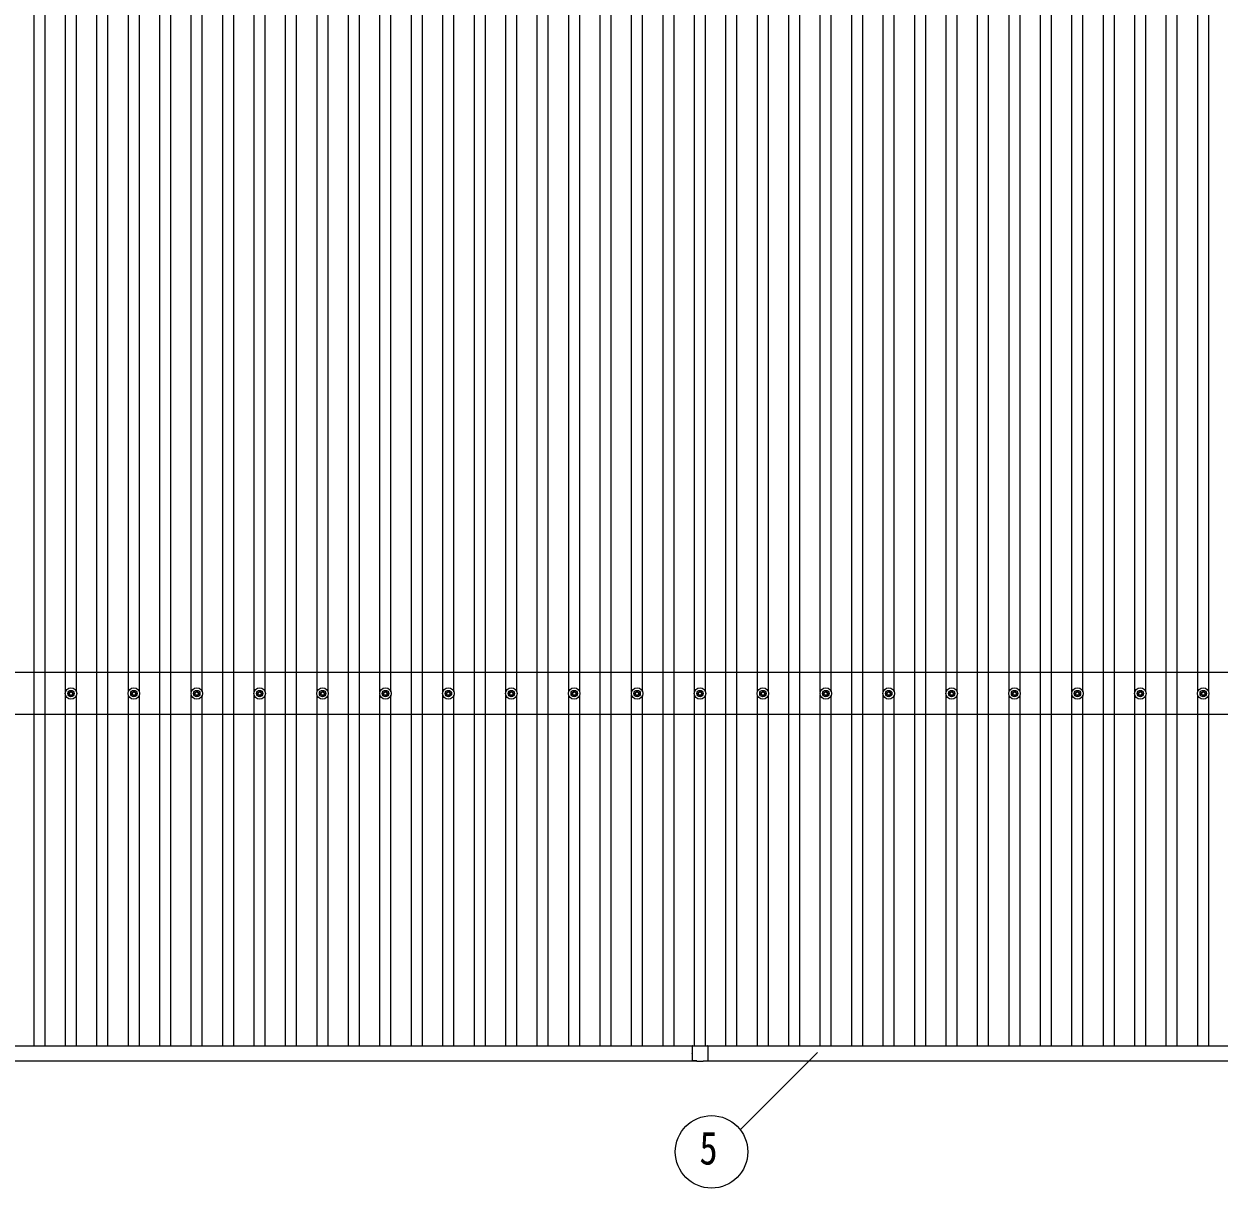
# Model space of a CAD drawing. Units: millimetres, scale not verified. Extents: x -21025 to 21025, y -14850 to 14850.
# Drawn here: x -12612 to -8812, y 39 to 3742 of the extents above; entities that cross this region are included whole.
import ezdxf
from ezdxf.enums import TextEntityAlignment as Align

# ---------------------------------------------------------------- set-up
doc = ezdxf.new("R2010")
doc.units = ezdxf.units.MM
doc.header["$LTSCALE"] = 60
for name, color, linetype in [('0-5_YKK_13', 4, 'Continuous'), ('0-6_YKK_A1', 4, 'Continuous'), ('0-7_YKK_D', 6, 'Continuous')]:
    doc.layers.add(name, color=color, linetype=linetype)
doc.styles.add('ＭＳ ゴシック', font='')
doc.styles.get('ＭＳ ゴシック').set_extended_font_data('MS Gothic')

msp = doc.modelspace()

# ---------------------------------------------------------------- linework, layer by layer
at = {"layer": '0-5_YKK_13'}
for p, q in [((-12471.9, 1613.57), (-12467.49, 1613.57)), ((-12471.9, 1610.07), (-12467.49, 1610.07)), ((-12463.66, 1621.82), (-12463.66, 1617.4)), ((-12463.66, 1606.24), (-12463.66, 1601.82)), ((-12460.16, 1621.82), (-12460.16, 1617.4)), ((-12460.16, 1606.24), (-12460.16, 1601.82)), ((-12456.32, 1613.57), (-12451.91, 1613.57)), ((-12456.32, 1610.07), (-12451.91, 1610.07)), ((-12271.9, 1613.57), (-12267.49, 1613.57)), ((-12271.9, 1610.07), (-12267.49, 1610.07)), ((-12263.66, 1621.82), (-12263.66, 1617.4)), ((-12263.66, 1606.24), (-12263.66, 1601.82)), ((-12260.16, 1621.82), (-12260.16, 1617.4)), ((-12260.16, 1606.24), (-12260.16, 1601.82)), ((-12256.32, 1613.57), (-12251.91, 1613.57)), ((-12256.32, 1610.07), (-12251.91, 1610.07)), ((-12071.9, 1613.57), (-12067.49, 1613.57)), ((-12071.9, 1610.07), (-12067.49, 1610.07)), ((-12063.66, 1621.82), (-12063.66, 1617.4)), ((-12063.66, 1606.24), (-12063.66, 1601.82)), ((-12060.16, 1621.82), (-12060.16, 1617.4)), ((-12060.16, 1606.24), (-12060.16, 1601.82)), ((-12056.32, 1613.57), (-12051.91, 1613.57)), ((-12056.32, 1610.07), (-12051.91, 1610.07)), ((-11871.9, 1613.57), (-11867.49, 1613.57)), ((-11871.9, 1610.07), (-11867.49, 1610.07)), ((-11863.66, 1621.82), (-11863.66, 1617.4)), ((-11863.66, 1606.24), (-11863.66, 1601.82)), ((-11860.16, 1621.82), (-11860.16, 1617.4)), ((-11860.16, 1606.24), (-11860.16, 1601.82)), ((-11856.32, 1613.57), (-11851.91, 1613.57)), ((-11856.32, 1610.07), (-11851.91, 1610.07)), ((-11671.9, 1613.57), (-11667.49, 1613.57)), ((-11671.9, 1610.07), (-11667.49, 1610.07)), ((-11663.66, 1621.82), (-11663.66, 1617.4)), ((-11663.66, 1606.24), (-11663.66, 1601.82)), ((-11660.16, 1621.82), (-11660.16, 1617.4)), ((-11660.16, 1606.24), (-11660.16, 1601.82)), ((-11656.32, 1613.57), (-11651.91, 1613.57)), ((-11656.32, 1610.07), (-11651.91, 1610.07)), ((-11471.9, 1613.57), (-11467.49, 1613.57)), ((-11471.9, 1610.07), (-11467.49, 1610.07)), ((-11463.66, 1621.82), (-11463.66, 1617.4)), ((-11463.66, 1606.24), (-11463.66, 1601.82)), ((-11460.16, 1621.82), (-11460.16, 1617.4)), ((-11460.16, 1606.24), (-11460.16, 1601.82)), ((-11456.32, 1613.57), (-11451.91, 1613.57)), ((-11456.32, 1610.07), (-11451.91, 1610.07)), ((-11271.9, 1613.57), (-11267.49, 1613.57)), ((-11271.9, 1610.07), (-11267.49, 1610.07)), ((-11263.66, 1621.82), (-11263.66, 1617.4)), ((-11263.66, 1606.24), (-11263.66, 1601.82)), ((-11260.16, 1621.82), (-11260.16, 1617.4)), ((-11260.16, 1606.24), (-11260.16, 1601.82)), ((-11256.32, 1613.57), (-11251.91, 1613.57)), ((-11256.32, 1610.07), (-11251.91, 1610.07)), ((-11071.9, 1613.57), (-11067.49, 1613.57)), ((-11071.9, 1610.07), (-11067.49, 1610.07)), ((-11063.66, 1621.82), (-11063.66, 1617.4)), ((-11063.66, 1606.24), (-11063.66, 1601.82)), ((-11060.16, 1621.82), (-11060.16, 1617.4)), ((-11060.16, 1606.24), (-11060.16, 1601.82)), ((-11056.32, 1613.57), (-11051.91, 1613.57)), ((-11056.32, 1610.07), (-11051.91, 1610.07)), ((-10871.9, 1613.57), (-10867.49, 1613.57)), ((-10871.9, 1610.07), (-10867.49, 1610.07)), ((-10863.66, 1621.82), (-10863.66, 1617.4)), ((-10863.66, 1606.24), (-10863.66, 1601.82)), ((-10860.16, 1621.82), (-10860.16, 1617.4)), ((-10860.16, 1606.24), (-10860.16, 1601.82)), ((-10856.32, 1613.57), (-10851.91, 1613.57)), ((-10856.32, 1610.07), (-10851.91, 1610.07)), ((-10671.9, 1613.57), (-10667.49, 1613.57)), ((-10671.9, 1610.07), (-10667.49, 1610.07)), ((-10663.66, 1621.82), (-10663.66, 1617.4)), ((-10663.66, 1606.24), (-10663.66, 1601.82)), ((-10660.16, 1621.82), (-10660.16, 1617.4)), ((-10660.16, 1606.24), (-10660.16, 1601.82)), ((-10656.32, 1613.57), (-10651.91, 1613.57)), ((-10656.32, 1610.07), (-10651.91, 1610.07)), ((-10471.9, 1613.57), (-10467.49, 1613.57)), ((-10471.9, 1610.07), (-10467.49, 1610.07)), ((-10463.66, 1621.82), (-10463.66, 1617.4)), ((-10463.66, 1606.24), (-10463.66, 1601.82)), ((-10460.16, 1621.82), (-10460.16, 1617.4)), ((-10460.16, 1606.24), (-10460.16, 1601.82)), ((-10456.32, 1613.57), (-10451.91, 1613.57)), ((-10456.32, 1610.07), (-10451.91, 1610.07)), ((-10271.9, 1613.57), (-10267.49, 1613.57)), ((-10271.9, 1610.07), (-10267.49, 1610.07)), ((-10263.66, 1621.82), (-10263.66, 1617.4)), ((-10263.66, 1606.24), (-10263.66, 1601.82)), ((-10260.16, 1621.82), (-10260.16, 1617.4)), ((-10260.16, 1606.24), (-10260.16, 1601.82)), ((-10256.32, 1613.57), (-10251.91, 1613.57)), ((-10256.32, 1610.07), (-10251.91, 1610.07)), ((-10071.9, 1613.57), (-10067.49, 1613.57)), ((-10071.9, 1610.07), (-10067.49, 1610.07)), ((-10063.66, 1621.82), (-10063.66, 1617.4)), ((-10063.66, 1606.24), (-10063.66, 1601.82)), ((-10060.16, 1621.82), (-10060.16, 1617.4)), ((-10060.16, 1606.24), (-10060.16, 1601.82)), ((-10056.32, 1613.57), (-10051.91, 1613.57)), ((-10056.32, 1610.07), (-10051.91, 1610.07)), ((-9871.9, 1613.57), (-9867.49, 1613.57)), ((-9871.9, 1610.07), (-9867.49, 1610.07)), ((-9863.66, 1621.82), (-9863.66, 1617.4)), ((-9863.66, 1606.24), (-9863.66, 1601.82)), ((-9860.16, 1621.82), (-9860.16, 1617.4)), ((-9860.16, 1606.24), (-9860.16, 1601.82)), ((-9856.32, 1613.57), (-9851.91, 1613.57)), ((-9856.32, 1610.07), (-9851.91, 1610.07)), ((-9671.9, 1613.57), (-9667.49, 1613.57)), ((-9671.9, 1610.07), (-9667.49, 1610.07)), ((-9663.66, 1621.82), (-9663.66, 1617.4)), ((-9663.66, 1606.24), (-9663.66, 1601.82)), ((-9660.16, 1621.82), (-9660.16, 1617.4)), ((-9660.16, 1606.24), (-9660.16, 1601.82)), ((-9656.32, 1613.57), (-9651.91, 1613.57)), ((-9656.32, 1610.07), (-9651.91, 1610.07)), ((-9471.9, 1613.57), (-9467.49, 1613.57)), ((-9471.9, 1610.07), (-9467.49, 1610.07)), ((-9463.66, 1621.82), (-9463.66, 1617.4)), ((-9463.66, 1606.24), (-9463.66, 1601.82)), ((-9460.16, 1621.82), (-9460.16, 1617.4)), ((-9460.16, 1606.24), (-9460.16, 1601.82)), ((-9456.32, 1613.57), (-9451.91, 1613.57)), ((-9456.32, 1610.07), (-9451.91, 1610.07)), ((-9271.9, 1613.57), (-9267.49, 1613.57)), ((-9271.9, 1610.07), (-9267.49, 1610.07)), ((-9263.66, 1621.82), (-9263.66, 1617.4)), ((-9263.66, 1606.24), (-9263.66, 1601.82)), ((-9260.16, 1621.82), (-9260.16, 1617.4)), ((-9260.16, 1606.24), (-9260.16, 1601.82)), ((-9256.32, 1613.57), (-9251.91, 1613.57)), ((-9256.32, 1610.07), (-9251.91, 1610.07)), ((-9071.9, 1613.57), (-9067.49, 1613.57)), ((-9071.9, 1610.07), (-9067.49, 1610.07)), ((-9063.66, 1621.82), (-9063.66, 1617.4)), ((-9063.66, 1606.24), (-9063.66, 1601.82)), ((-9060.16, 1621.82), (-9060.16, 1617.4)), ((-9060.16, 1606.24), (-9060.16, 1601.82)), ((-9056.32, 1613.57), (-9051.91, 1613.57)), ((-9056.32, 1610.07), (-9051.91, 1610.07)), ((-8871.9, 1613.57), (-8867.49, 1613.57)), ((-8871.9, 1610.07), (-8867.49, 1610.07)), ((-8863.66, 1621.82), (-8863.66, 1617.4)), ((-8863.66, 1606.24), (-8863.66, 1601.82)), ((-8860.16, 1621.82), (-8860.16, 1617.4)), ((-8860.16, 1606.24), (-8860.16, 1601.82)), ((-8856.32, 1613.57), (-8851.91, 1613.57)), ((-8856.32, 1610.07), (-8851.91, 1610.07)), ((-10486.91, 490.22), (-10486.91, 467.62)), ((-10486.91, 466.82), (-10486.91, 445.22)), ((-10485.91, 491.22), (-10462.31, 491.22)), ((-10461.51, 491.22), (-10437.91, 491.22)), ((-10436.91, 490.22), (-10436.91, 467.62)), ((-10436.91, 466.82), (-10436.91, 445.22)), ((-10471.91, 444.22), (-10485.91, 444.22)), ((-10471.91, 444.22), (-10471.91, 442.72)), ((-10471.91, 442.72), (-10451.91, 442.72)), ((-10451.91, 444.22), (-10451.91, 442.72)), ((-10451.91, 444.22), (-10437.91, 444.22))]:
    msp.add_line(p, q, dxfattribs=at)
for centre, radius in [((-12461.91, 1611.82), 18.25), ((-12461.91, 1611.82), 10.15), ((-12461.91, 1611.82), 5.85), ((-12461.91, 1611.82), 5.25), ((-12261.91, 1611.82), 18.25), ((-12261.91, 1611.82), 10.15), ((-12261.91, 1611.82), 5.85), ((-12261.91, 1611.82), 5.25), ((-12061.91, 1611.82), 18.25), ((-12061.91, 1611.82), 10.15), ((-12061.91, 1611.82), 5.85), ((-12061.91, 1611.82), 5.25), ((-11861.91, 1611.82), 18.25), ((-11861.91, 1611.82), 10.15), ((-11861.91, 1611.82), 5.85), ((-11861.91, 1611.82), 5.25), ((-11661.91, 1611.82), 18.25), ((-11661.91, 1611.82), 10.15), ((-11661.91, 1611.82), 5.85), ((-11661.91, 1611.82), 5.25), ((-11461.91, 1611.82), 18.25), ((-11461.91, 1611.82), 10.15), ((-11461.91, 1611.82), 5.85), ((-11461.91, 1611.82), 5.25), ((-11261.91, 1611.82), 18.25), ((-11261.91, 1611.82), 10.15), ((-11261.91, 1611.82), 5.85), ((-11261.91, 1611.82), 5.25), ((-11061.91, 1611.82), 18.25), ((-11061.91, 1611.82), 10.15), ((-11061.91, 1611.82), 5.85), ((-11061.91, 1611.82), 5.25), ((-10861.91, 1611.82), 18.25), ((-10861.91, 1611.82), 10.15), ((-10861.91, 1611.82), 5.85), ((-10861.91, 1611.82), 5.25), ((-10661.91, 1611.82), 18.25), ((-10661.91, 1611.82), 10.15), ((-10661.91, 1611.82), 5.85), ((-10661.91, 1611.82), 5.25), ((-10461.91, 1611.82), 18.25), ((-10461.91, 1611.82), 10.15), ((-10461.91, 1611.82), 5.85), ((-10461.91, 1611.82), 5.25), ((-10261.91, 1611.82), 18.25), ((-10261.91, 1611.82), 10.15), ((-10261.91, 1611.82), 5.85), ((-10261.91, 1611.82), 5.25), ((-10061.91, 1611.82), 18.25), ((-10061.91, 1611.82), 10.15), ((-10061.91, 1611.82), 5.85), ((-10061.91, 1611.82), 5.25), ((-9861.91, 1611.82), 18.25), ((-9861.91, 1611.82), 10.15), ((-9861.91, 1611.82), 5.85), ((-9861.91, 1611.82), 5.25), ((-9661.91, 1611.82), 18.25), ((-9661.91, 1611.82), 10.15), ((-9661.91, 1611.82), 5.85), ((-9661.91, 1611.82), 5.25), ((-9461.91, 1611.82), 18.25), ((-9461.91, 1611.82), 10.15), ((-9461.91, 1611.82), 5.85), ((-9461.91, 1611.82), 5.25), ((-9261.91, 1611.82), 18.25), ((-9261.91, 1611.82), 10.15), ((-9261.91, 1611.82), 5.85), ((-9261.91, 1611.82), 5.25), ((-9061.91, 1611.82), 18.25), ((-9061.91, 1611.82), 10.15), ((-9061.91, 1611.82), 5.85), ((-9061.91, 1611.82), 5.25), ((-8861.91, 1611.82), 18.25), ((-8861.91, 1611.82), 10.15), ((-8861.91, 1611.82), 5.85), ((-8861.91, 1611.82), 5.25)]:
    msp.add_circle(centre, radius, dxfattribs=at)
for centre, radius, start, end in [((-10485.91, 490.22), 1, 90, 180.00001), ((-10487.21, 467.22), 0.5, 306.8699, 53.1301), ((-10461.91, 491.52), 0.5, 216.8699, 323.1301), ((-10437.91, 490.22), 1, 360, 90), ((-10436.61, 467.22), 0.5, 126.8699, 233.1301), ((-10485.91, 445.22), 1, 180.00001, 270), ((-10437.91, 445.22), 1, 270, 360)]:
    msp.add_arc(centre, radius, start, end, dxfattribs=at)
at = {"layer": '0-6_YKK_A1'}
for p, q in [((-12579.4, 491.2), (-12579.4, 5832.21)), ((-12544.4, 491.2), (-12544.4, 5832.21)), ((-12379.4, 491.2), (-12379.4, 5832.21)), ((-12344.4, 491.2), (-12344.4, 5832.21)), ((-12179.4, 491.2), (-12179.4, 5832.21)), ((-12144.4, 491.2), (-12144.4, 5832.21)), ((-11979.4, 491.2), (-11979.4, 5832.21)), ((-11944.4, 491.2), (-11944.4, 5832.21)), ((-11779.4, 491.2), (-11779.4, 5832.21)), ((-11744.4, 491.2), (-11744.4, 5832.21)), ((-11579.4, 491.2), (-11579.4, 5832.21)), ((-11544.4, 491.2), (-11544.4, 5832.21)), ((-11379.4, 491.2), (-11379.4, 5832.21)), ((-11344.4, 491.2), (-11344.4, 5832.21)), ((-11179.4, 491.2), (-11179.4, 5832.21)), ((-11144.4, 491.2), (-11144.4, 5832.21)), ((-10979.4, 491.2), (-10979.4, 5832.21)), ((-10944.4, 491.2), (-10944.4, 5832.21)), ((-10779.4, 491.2), (-10779.4, 5832.21)), ((-10744.4, 491.2), (-10744.4, 5832.21)), ((-10579.4, 491.2), (-10579.4, 5832.21)), ((-10544.4, 491.2), (-10544.4, 5832.21)), ((-10379.4, 491.2), (-10379.4, 5832.21)), ((-10344.4, 491.2), (-10344.4, 5832.21)), ((-10179.4, 491.2), (-10179.4, 5832.21)), ((-10144.4, 491.2), (-10144.4, 5832.21)), ((-9979.4, 491.2), (-9979.4, 5832.21)), ((-9944.4, 491.2), (-9944.4, 5832.21)), ((-9779.4, 491.2), (-9779.4, 5832.21)), ((-9744.4, 491.2), (-9744.4, 5832.21)), ((-9579.4, 491.2), (-9579.4, 5832.21)), ((-9544.4, 491.2), (-9544.4, 5832.21)), ((-9379.4, 491.2), (-9379.4, 5832.21)), ((-9344.4, 491.2), (-9344.4, 5832.21)), ((-9179.4, 491.2), (-9179.4, 5832.21)), ((-9144.4, 491.2), (-9144.4, 5832.21)), ((-8979.4, 491.2), (-8979.4, 5832.21)), ((-8944.4, 491.2), (-8944.4, 5832.21)), ((-12479.4, 1617), (-12479.4, 4706.63)), ((-12444.4, 1617), (-12444.4, 4706.65)), ((-12279.4, 1617), (-12279.4, 4706.63)), ((-12244.4, 1617), (-12244.4, 4706.65)), ((-12079.4, 1617), (-12079.4, 4706.63)), ((-12044.4, 1617), (-12044.4, 4706.65)), ((-11879.4, 1617), (-11879.4, 4706.63)), ((-11844.4, 1617), (-11844.4, 4706.65)), ((-11679.4, 1617), (-11679.4, 4706.63)), ((-11644.4, 1617), (-11644.4, 4706.65)), ((-11479.4, 1617), (-11479.4, 4706.63)), ((-11444.4, 1617), (-11444.4, 4706.65)), ((-11279.4, 1617), (-11279.4, 4706.63)), ((-11244.4, 1617), (-11244.4, 4706.65)), ((-11079.4, 1617), (-11079.4, 4706.63)), ((-11044.4, 1617), (-11044.4, 4706.65)), ((-10879.4, 1617), (-10879.4, 4706.63)), ((-10844.4, 1617), (-10844.4, 4706.65)), ((-10679.4, 1617), (-10679.4, 4706.63)), ((-10644.4, 1617), (-10644.4, 4706.65)), ((-10479.4, 1617), (-10479.4, 4706.63)), ((-10444.4, 1617), (-10444.4, 4706.65)), ((-10279.4, 1617), (-10279.4, 4706.63)), ((-10244.4, 1617), (-10244.4, 4706.65)), ((-10079.4, 1617), (-10079.4, 4706.63)), ((-10044.4, 1617), (-10044.4, 4706.65)), ((-9879.4, 1617), (-9879.4, 4706.63)), ((-9844.4, 1617), (-9844.4, 4706.65)), ((-9679.4, 1617), (-9679.4, 4706.63)), ((-9644.4, 1617), (-9644.4, 4706.65)), ((-9479.4, 1617), (-9479.4, 4706.63)), ((-9444.4, 1617), (-9444.4, 4706.65)), ((-9279.4, 1617), (-9279.4, 4706.63)), ((-9244.4, 1617), (-9244.4, 4706.65)), ((-9079.4, 1617), (-9079.4, 4706.63)), ((-9044.4, 1617), (-9044.4, 4706.65)), ((-8879.4, 1617), (-8879.4, 4706.63)), ((-8844.4, 1617), (-8844.4, 4706.65)), ((-5061.9, 1678.82), (-15861.9, 1678.82)), ((-12479.4, 491.2), (-12479.4, 1606.64)), ((-12444.4, 491.2), (-12444.4, 1606.64)), ((-12279.4, 491.2), (-12279.4, 1606.64)), ((-12244.4, 491.2), (-12244.4, 1606.64)), ((-12079.4, 491.2), (-12079.4, 1606.64)), ((-12044.4, 491.2), (-12044.4, 1606.64)), ((-11879.4, 491.2), (-11879.4, 1606.64)), ((-11844.4, 491.2), (-11844.4, 1606.64)), ((-11679.4, 491.2), (-11679.4, 1606.64)), ((-11644.4, 491.2), (-11644.4, 1606.64)), ((-11479.4, 491.2), (-11479.4, 1606.64)), ((-11444.4, 491.2), (-11444.4, 1606.64)), ((-11279.4, 491.2), (-11279.4, 1606.64)), ((-11244.4, 491.2), (-11244.4, 1606.64)), ((-11079.4, 491.2), (-11079.4, 1606.64)), ((-11044.4, 491.2), (-11044.4, 1606.64)), ((-10879.4, 491.2), (-10879.4, 1606.64)), ((-10844.4, 491.2), (-10844.4, 1606.64)), ((-10679.4, 491.2), (-10679.4, 1606.64)), ((-10644.4, 491.2), (-10644.4, 1606.64)), ((-10479.4, 491.22), (-10479.4, 1606.64)), ((-10444.4, 491.22), (-10444.4, 1606.64)), ((-10279.4, 491.2), (-10279.4, 1606.64)), ((-10244.4, 491.2), (-10244.4, 1606.64)), ((-10079.4, 491.2), (-10079.4, 1606.64)), ((-10044.4, 491.2), (-10044.4, 1606.64)), ((-9879.4, 491.2), (-9879.4, 1606.64)), ((-9844.4, 491.2), (-9844.4, 1606.64)), ((-9679.4, 491.2), (-9679.4, 1606.64)), ((-9644.4, 491.2), (-9644.4, 1606.64)), ((-9479.4, 491.2), (-9479.4, 1606.64)), ((-9444.4, 491.2), (-9444.4, 1606.64)), ((-9279.4, 491.2), (-9279.4, 1606.64)), ((-9244.4, 491.2), (-9244.4, 1606.64)), ((-9079.4, 491.2), (-9079.4, 1606.64)), ((-9044.4, 491.2), (-9044.4, 1606.64)), ((-8879.4, 491.2), (-8879.4, 1606.64)), ((-8844.4, 491.2), (-8844.4, 1606.64)), ((-5061.9, 1544.82), (-15861.9, 1544.82)), ((-15884.9, 491.2), (-10486.09, 491.2)), ((-10462.29, 491.2), (-10461.52, 491.2)), ((-10437.72, 491.2), (-5038.9, 491.2)), ((-15880.2, 443.22), (-10471.91, 443.22)), ((-10451.91, 443.22), (-5043.6, 443.22))]:
    msp.add_line(p, q, dxfattribs=at)
at = {"layer": '0-7_YKK_D'}
msp.add_line((-10333.91, 224.45), (-10088.56, 469.8), dxfattribs=at)
msp.add_circle((-10425.19, 154.18), 115.2, dxfattribs=at)

# ---------------------------------------------------------------- texts
at = {"layer": '0-7_YKK_D', "style": 'ＭＳ ゴシック', "width": 0.8}
msp.add_text('5', height=105.6, dxfattribs=at).set_placement((-10463.59, 82.18), align=Align.BOTTOM_LEFT)

doc.saveas('drawing.dxf')
